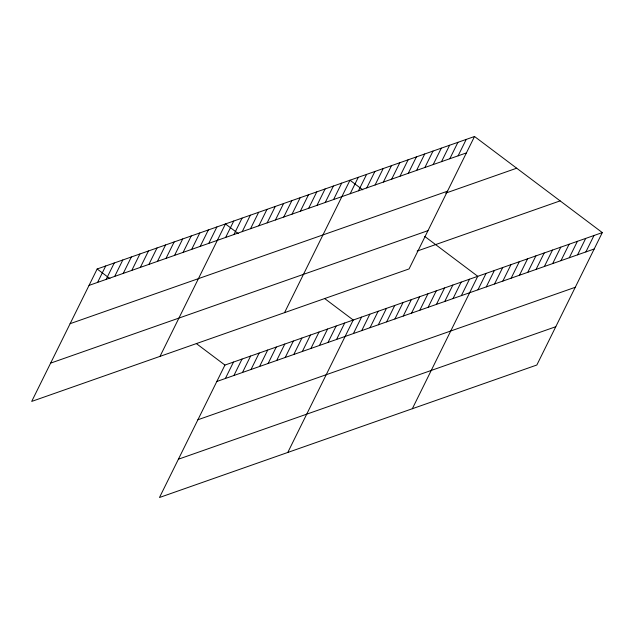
<?xml version="1.0" encoding="UTF-8"?>
<svg xmlns="http://www.w3.org/2000/svg" width="634" height="634" viewBox="0 0 634 634"><rect width="100%" height="100%" fill="white"/><g stroke="black" fill="none" stroke-linecap="round" stroke-linejoin="round"><path stroke-width="0.95" d="M474.517 136.5L97.153 268.99L31.7 401.417L409.065 268.927L474.517 136.5L602.3 232.583L536.847 365.01L159.483 497.5L224.935 365.073L602.3 232.583M97.588 282.399L105.704 265.987M106.147 279.404L114.255 262.983M114.699 276.4L122.814 259.98M123.25 273.397L131.365 256.976M131.809 270.393L139.916 253.972M140.36 267.389L148.475 250.969M148.911 264.386L157.026 247.965M157.47 261.382L165.577 244.962M166.021 258.379L174.136 241.958M174.572 255.375L182.687 238.955M183.123 252.372L191.238 235.951M191.682 249.368L199.797 232.947M200.233 246.364L208.348 229.952M208.784 243.361L216.899 226.948M160.006 356.371L225.458 223.945L238.257 233.566M225.641 237.441L233.756 221.028M233.946 234.532L242.061 218.112M242.251 231.616L250.359 215.195M250.549 228.7L258.664 212.279M258.854 225.783L266.969 209.371M267.152 222.875L275.267 206.454M275.457 219.958L283.572 203.538M283.755 217.042L291.87 200.621M292.06 214.126L300.175 197.713M300.365 211.209L308.481 194.797M308.663 208.301L316.778 191.88M225.371 378.49L233.486 362.069M316.968 205.384L325.083 188.964M233.922 375.486L242.037 359.066M325.266 202.468L333.381 186.047M242.481 372.483L250.596 356.062M333.571 199.552L341.686 183.139M251.032 369.479L259.147 353.059M284.539 312.649L349.984 180.222L362.791 189.843M259.583 366.476L267.699 350.055M350.174 193.727L358.289 177.306M268.142 363.472L276.258 347.052M358.479 190.81L366.595 174.39M276.693 360.469L284.809 344.048M366.777 187.894L374.892 171.473M285.245 357.465L293.36 341.044M375.082 184.977L383.198 168.565M293.804 354.461L301.911 338.041M383.388 182.061L391.495 165.648M302.355 351.458L310.47 335.045M391.685 179.153L399.8 162.732M310.906 348.454L319.021 332.042M399.991 176.236L408.106 159.816M319.465 345.451L327.572 329.038M408.288 173.32L416.403 156.899M328.016 342.447L336.131 326.034M416.593 170.403L424.709 153.991M336.567 339.444L344.682 323.031M424.891 167.487L433.006 151.074M287.788 452.454L353.233 320.027L324.624 298.511M433.196 164.578L441.312 148.158M353.423 333.532L361.538 317.111M441.502 161.662L449.609 145.241M361.729 330.615L369.844 314.195M449.799 158.746L457.914 142.325M370.026 327.699L378.141 311.278M458.105 155.829L466.22 139.417M378.332 324.782L386.447 308.37M386.637 321.866L394.744 305.453M394.934 318.957L403.05 302.537M403.24 316.041L411.355 299.62M411.537 313.125L419.653 296.704M419.843 310.208L427.958 293.796M428.14 307.292L436.255 290.879M436.446 304.383L444.561 287.963M444.751 301.467L452.858 285.046M453.048 298.551L461.164 282.13M461.354 295.634L469.469 279.222M412.322 408.732L477.767 276.305L424.74 236.427M477.957 289.809L486.072 273.389M486.262 286.893L494.369 270.472M494.56 283.977L502.675 267.556M502.865 281.06L510.98 264.647M511.162 278.152L519.278 261.731M519.468 275.235L527.583 258.815M527.765 272.319L535.881 255.898M536.071 269.402L544.186 252.99M544.376 266.486L552.483 250.073M552.674 263.578L560.789 247.157M560.979 260.661L569.094 244.241M569.277 257.745L577.392 241.324M577.582 254.828L585.697 238.416M585.887 251.912L593.995 235.499M89.037 285.403L466.402 152.913M70.112 323.689L447.485 191.199M445.654 193.14L516.686 168.208M50.625 363.131L427.99 230.641M417.148 251.072L560.131 200.875M216.82 381.494L594.185 249.003M197.895 419.771L575.268 287.281M178.4 459.214L555.772 326.724M97.153 268.99L109.951 278.611M196.318 343.557L224.935 365.073"/></g></svg>
